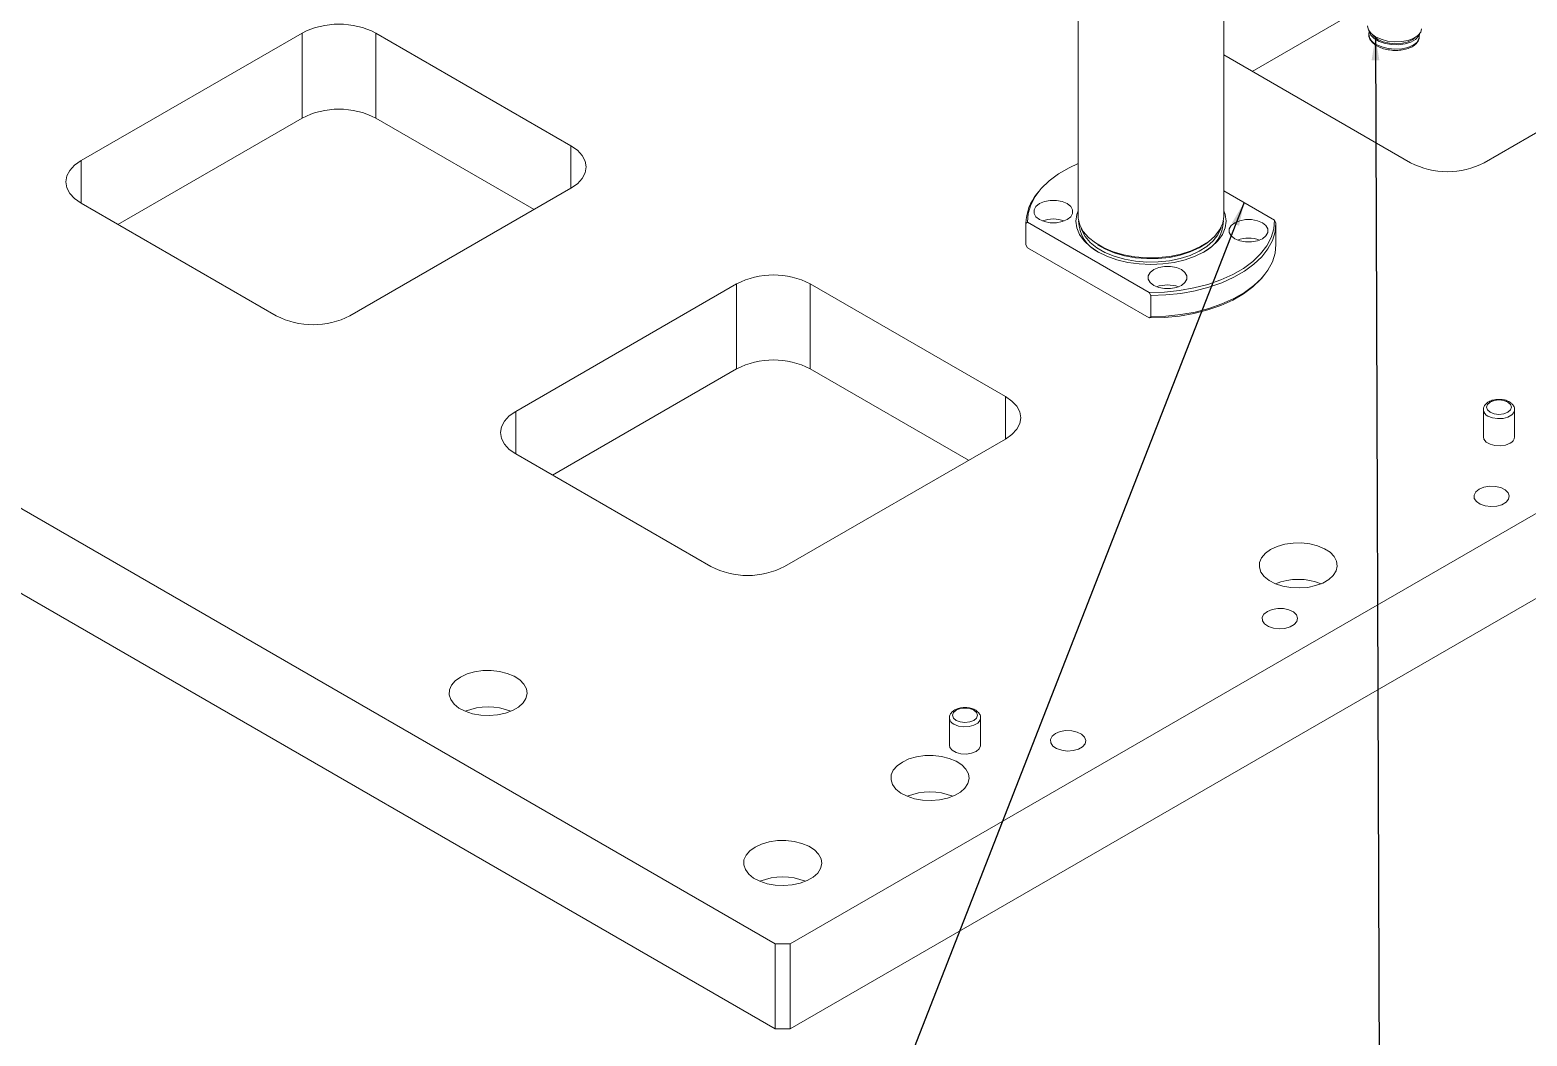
# Model space of a CAD drawing. Header units: millimetres. Extents: x 29 to 2500, y -68 to 1852.
# Drawn here: x 354.8 to 642.2, y 1109.7 to 1303 of the extents above; entities that cross this region are included whole.
import ezdxf

# ---------------------------------------------------------------- set-up
doc = ezdxf.new("R2010")
doc.units = ezdxf.units.MM
doc.header["$LTSCALE"] = 6
doc.layers.add('12', color=4, linetype='Continuous')
doc.dimstyles.new('SLDDIMSTYLE4', dxfattribs={"dimtxt": 0.18, "dimasz": 4.5, "dimexe": 0, "dimexo": 0.0625, "dimgap": 0, "dimtad": 0, "dimtih": 1, "dimtoh": 1, "dimdec": 0, "dimrnd": 1e-09, "dimzin": 0, "dimdsep": 46, "dimtxsty": 'Standard', "dimsah": 1, "dimcen": 0.09, "dimadec": 0, "dimazin": 0, "dimtfac": 4.5, "dimtdec": 0, "dimtofl": 0, "dimtmove": 0, "dimatfit": 3, "dimfxl": 0, "dimfrac": 2, "dimtolj": 1, "dimtzin": 0, "dimarcsym": 0})

msp = doc.modelspace()

# ---------------------------------------------------------------- linework, layer by layer
at = {"color": 7, "linetype": 'Continuous', "lineweight": 18}
for p, q in [((104.757, 1354.403), (497.909, 1127.441)), ((500.737, 1127.441), (886.817, 1350.321)), ((104.757, 1338.072), (497.909, 1111.11)), ((500.737, 1111.11), (886.817, 1333.99)), ((556.034, 1313.101), (556.034, 1267.279)), ((584.034, 1267.279), (584.034, 1313.101)), ((589.481, 1295.008), (611.85, 1307.921)), ((364.619, 1277.864), (407.045, 1302.357)), ((407.045, 1286.026), (407.045, 1302.357)), ((421.188, 1302.357), (458.664, 1280.722)), ((421.188, 1302.357), (421.188, 1286.026)), ((611.904, 1302.752), (611.869, 1302.155)), ((621.553, 1301.599), (621.588, 1302.195)), ((676.453, 1301.948), (634.027, 1277.456)), ((619.885, 1277.456), (584.034, 1298.153)), ((371.692, 1265.617), (407.045, 1286.026)), ((421.188, 1286.026), (451.591, 1268.474)), ((458.664, 1272.558), (458.664, 1280.722)), ((364.619, 1277.864), (364.619, 1269.7)), ((458.664, 1272.558), (416.238, 1248.066)), ((548.409, 1271.844), (548.144, 1271.504)), ((593.741, 1266.424), (584.034, 1272.028)), ((402.096, 1248.066), (364.619, 1269.7)), ((546.034, 1265.799), (546.326, 1266.039)), ((546.034, 1261.716), (546.034, 1265.799)), ((546.326, 1266.039), (569.7, 1252.545)), ((594.034, 1265.847), (593.741, 1266.424)), ((594.034, 1261.765), (594.034, 1265.847)), ((546.326, 1261.139), (546.034, 1261.716)), ((569.7, 1247.646), (546.326, 1261.139)), ((448.058, 1229.696), (490.484, 1254.189)), ((490.484, 1237.858), (490.484, 1254.189)), ((504.626, 1254.189), (542.103, 1232.554)), ((504.626, 1254.189), (504.626, 1237.858)), ((591.659, 1255.72), (591.923, 1256.059)), ((569.7, 1252.545), (569.992, 1251.968)), ((569.992, 1251.968), (569.992, 1247.886)), ((569.992, 1247.886), (569.7, 1247.646)), ((455.131, 1217.449), (490.484, 1237.858)), ((504.626, 1237.858), (535.03, 1220.306)), ((542.103, 1224.39), (542.103, 1232.554)), ((448.058, 1229.696), (448.058, 1221.532)), ((633.855, 1230.024), (633.855, 1224.798)), ((639.855, 1224.798), (639.855, 1230.024)), ((542.103, 1224.39), (499.676, 1199.897)), ((485.534, 1199.897), (448.058, 1221.532)), ((531.325, 1170.834), (531.325, 1165.608)), ((537.325, 1165.608), (537.325, 1170.834)), ((497.909, 1127.441), (500.737, 1127.441)), ((497.909, 1111.11), (497.909, 1127.441)), ((500.737, 1127.441), (500.737, 1111.11)), ((500.737, 1111.11), (497.909, 1111.11))]:
    msp.add_line(p, q, dxfattribs=at)
at = {"color": 7, "linetype": 'Continuous', "lineweight": 18, "flags": 128}
for points in [[(621.995, 1303.179), (621.822, 1302.553), (621.304, 1301.9), (620.48, 1301.355), (619.406, 1300.955), (618.154, 1300.726), (616.809, 1300.685), (615.465, 1300.834), (614.212, 1301.164), (613.135, 1301.651), (612.308, 1302.262), (611.788, 1302.957), (611.609, 1303.687), (611.612, 1303.776)], [(621.556, 1302.157), (621.379, 1301.745), (620.814, 1301.128), (619.948, 1300.628), (618.845, 1300.283), (617.589, 1300.119), (616.27, 1300.148), (614.988, 1300.368), (613.837, 1300.762), (612.903, 1301.301), (612.255, 1301.945), (611.941, 1302.647), (611.931, 1302.71)], [(620.745, 1301.498), (620.321, 1301.144), (619.428, 1300.699), (618.318, 1300.418), (617.082, 1300.323), (615.82, 1300.422), (614.634, 1300.707), (613.621, 1301.156), (612.861, 1301.731), (612.661, 1301.962)], [(613.29, 1300.173), (614.342, 1299.702), (615.57, 1299.392), (616.882, 1299.267), (618.182, 1299.335), (619.373, 1299.592), (620.366, 1300.018), (621.089, 1300.582), (621.486, 1301.242), (621.553, 1301.599)], [(458.664, 1280.722), (459.908, 1279.847), (460.832, 1278.849), (461.401, 1277.766), (461.593, 1276.64), (461.401, 1275.514), (460.832, 1274.431), (459.908, 1273.433), (458.664, 1272.558)], [(364.619, 1269.7), (363.375, 1270.575), (362.451, 1271.573), (361.882, 1272.656), (361.69, 1273.782), (361.882, 1274.909), (362.451, 1275.992), (363.375, 1276.99), (364.619, 1277.864)], [(556.034, 1277.278), (554.33, 1276.486), (552.269, 1275.297), (550.477, 1273.97), (548.98, 1272.527), (547.801, 1270.988), (546.958, 1269.377), (546.464, 1267.719), (546.326, 1266.039)], [(548.644, 1266.538), (547.954, 1267.086), (547.591, 1267.73), (547.591, 1268.407), (547.954, 1269.051), (548.644, 1269.599), (549.593, 1269.997), (550.709, 1270.207), (551.882, 1270.207), (552.998, 1269.997), (553.947, 1269.599), (554.637, 1269.051), (554.999, 1268.407), (554.999, 1267.73), (554.637, 1267.086), (553.947, 1266.538), (552.998, 1266.139), (551.882, 1265.93), (550.709, 1265.93), (549.593, 1266.139), (548.644, 1266.538)], [(584.034, 1268.226), (584.276, 1267.534), (584.454, 1266.231), (584.276, 1264.929), (583.748, 1263.659), (582.882, 1262.452), (581.7, 1261.338), (580.23, 1260.345), (578.509, 1259.497), (576.58, 1258.814), (574.49, 1258.314), (572.289, 1258.009), (570.034, 1257.907), (567.778, 1258.009), (565.578, 1258.314), (563.487, 1258.814), (561.558, 1259.497), (559.837, 1260.345), (558.368, 1261.338), (557.185, 1262.452), (556.319, 1263.659), (555.791, 1264.929), (555.614, 1266.231), (555.791, 1267.534), (556.034, 1268.226)], [(556.034, 1267.279), (556.059, 1266.791), (556.376, 1265.503), (557.046, 1264.261), (558.053, 1263.098), (559.37, 1262.042), (560.963, 1261.123), (562.791, 1260.362), (564.807, 1259.781), (566.958, 1259.394), (569.188, 1259.212), (571.441, 1259.238), (573.657, 1259.472), (575.779, 1259.909), (577.753, 1260.536), (579.526, 1261.339), (581.054, 1262.295), (582.296, 1263.38), (583.221, 1264.566), (583.804, 1265.822), (584.031, 1267.116), (584.034, 1267.279)], [(556.538, 1265.129), (556.737, 1264.503), (557.389, 1263.294), (558.369, 1262.161), (559.651, 1261.133), (561.203, 1260.238), (562.982, 1259.498), (564.945, 1258.932), (567.039, 1258.555), (569.211, 1258.377), (571.404, 1258.403), (573.561, 1258.631), (575.628, 1259.056), (577.549, 1259.667), (579.276, 1260.448), (580.763, 1261.379), (581.972, 1262.435), (582.873, 1263.59), (583.44, 1264.813), (583.529, 1265.129)], [(569.7, 1252.545), (572.611, 1252.625), (575.483, 1252.91), (578.273, 1253.397), (580.938, 1254.077), (583.439, 1254.942), (585.737, 1255.976), (587.798, 1257.166), (589.59, 1258.493), (591.087, 1259.936), (592.266, 1261.475), (593.109, 1263.086), (593.603, 1264.744), (593.741, 1266.424)], [(569.992, 1251.968), (572.891, 1252.067), (575.749, 1252.367), (578.523, 1252.864), (581.173, 1253.551), (583.659, 1254.418), (585.946, 1255.451), (588, 1256.637), (589.791, 1257.957), (591.292, 1259.393), (592.482, 1260.922), (593.343, 1262.524), (593.863, 1264.173), (594.034, 1265.847)], [(586.12, 1262.864), (585.431, 1263.412), (585.068, 1264.056), (585.068, 1264.733), (585.431, 1265.377), (586.12, 1265.925), (587.069, 1266.323), (588.185, 1266.533), (589.359, 1266.533), (590.474, 1266.323), (591.424, 1265.925), (592.113, 1265.377), (592.476, 1264.733), (592.476, 1264.056), (592.113, 1263.412), (591.424, 1262.864), (590.474, 1262.466), (589.359, 1262.256), (588.185, 1262.256), (587.069, 1262.466), (586.12, 1262.864)], [(581.585, 1262.709), (580.763, 1262.032), (579.276, 1261.101), (577.549, 1260.32), (575.628, 1259.709), (573.561, 1259.284), (571.404, 1259.056), (569.211, 1259.031), (567.039, 1259.209), (564.945, 1259.585), (562.982, 1260.151), (561.203, 1260.891), (559.774, 1261.704)], [(569.992, 1247.886), (572.891, 1247.984), (575.749, 1248.284), (578.523, 1248.781), (581.173, 1249.468), (583.659, 1250.335), (585.946, 1251.369), (588, 1252.554), (589.791, 1253.875), (591.292, 1255.31), (592.482, 1256.84), (593.343, 1258.441), (593.863, 1260.091), (594.034, 1261.765)], [(570.564, 1253.883), (569.874, 1254.431), (569.512, 1255.075), (569.512, 1255.753), (569.874, 1256.397), (570.564, 1256.945), (571.513, 1257.343), (572.629, 1257.552), (573.802, 1257.552), (574.918, 1257.343), (575.867, 1256.945), (576.557, 1256.397), (576.919, 1255.753), (576.919, 1255.075), (576.557, 1254.431), (575.867, 1253.883), (574.918, 1253.485), (573.802, 1253.276), (572.629, 1253.276), (571.513, 1253.485), (570.564, 1253.883)], [(591.659, 1255.72), (591.087, 1255.037), (589.59, 1253.593), (587.798, 1252.267), (585.737, 1251.077), (583.439, 1250.042), (580.938, 1249.178), (578.273, 1248.498), (575.483, 1248.011), (572.611, 1247.726), (569.7, 1247.646)], [(542.103, 1232.554), (543.347, 1231.679), (544.271, 1230.681), (544.84, 1229.598), (545.032, 1228.472), (544.84, 1227.346), (544.271, 1226.263), (543.347, 1225.265), (542.103, 1224.39)], [(635.158, 1229.534), (635.937, 1229.234), (636.855, 1229.128), (637.774, 1229.234), (638.552, 1229.534), (639.073, 1229.984), (639.255, 1230.514), (639.073, 1231.044), (638.552, 1231.493), (637.774, 1231.794), (636.855, 1231.899), (635.937, 1231.794), (635.158, 1231.493), (634.638, 1231.044), (634.455, 1230.514), (634.638, 1229.984), (635.158, 1229.534)], [(448.058, 1221.532), (446.814, 1222.407), (445.89, 1223.405), (445.321, 1224.488), (445.129, 1225.614), (445.321, 1226.741), (445.89, 1227.824), (446.814, 1228.822), (448.058, 1229.696)], [(639.855, 1230.021), (639.753, 1229.576), (639.313, 1229.03), (638.576, 1228.605), (637.632, 1228.351), (636.594, 1228.299), (635.587, 1228.454), (634.734, 1228.799)], [(633.855, 1224.798), (633.957, 1224.35), (634.398, 1223.805), (635.134, 1223.379), (636.079, 1223.125), (637.117, 1223.073), (638.123, 1223.228), (638.977, 1223.573)], [(633.037, 1214.756), (632.386, 1214.23), (632.067, 1213.611), (632.113, 1212.965), (632.52, 1212.363), (633.244, 1211.87), (634.205, 1211.54), (635.3, 1211.407), (636.411, 1211.487), (637.417, 1211.771), (638.208, 1212.228), (638.7, 1212.808), (638.838, 1213.449), (638.608, 1214.082), (638.035, 1214.637), (637.181, 1215.054), (636.139, 1215.289), (635.02, 1215.316), (633.948, 1215.132), (633.037, 1214.756)], [(593.015, 1203.163), (591.999, 1202.433), (591.278, 1201.595), (590.887, 1200.686), (590.843, 1199.75), (591.148, 1198.831), (591.789, 1197.971), (592.735, 1197.21), (593.942, 1196.585), (595.354, 1196.124), (596.905, 1195.849), (598.521, 1195.774), (600.128, 1195.9), (601.65, 1196.223), (603.017, 1196.727), (604.163, 1197.389), (605.037, 1198.178), (605.596, 1199.057), (605.815, 1199.984), (605.683, 1200.917), (605.207, 1201.812), (604.409, 1202.627), (603.326, 1203.324), (602.009, 1203.871), (600.519, 1204.241), (598.927, 1204.417), (597.305, 1204.392), (595.732, 1204.166), (594.279, 1203.75), (593.015, 1203.163)], [(592.378, 1191.284), (591.728, 1190.759), (591.408, 1190.139), (591.455, 1189.494), (591.862, 1188.892), (592.585, 1188.399), (593.546, 1188.068), (594.642, 1187.935), (595.752, 1188.015), (596.758, 1188.299), (597.549, 1188.756), (598.041, 1189.336), (598.179, 1189.978), (597.95, 1190.61), (597.377, 1191.165), (596.523, 1191.583), (595.48, 1191.817), (594.362, 1191.844), (593.289, 1191.66), (592.378, 1191.284)], [(437.451, 1178.671), (436.435, 1177.941), (435.714, 1177.102), (435.323, 1176.194), (435.279, 1175.258), (435.585, 1174.338), (436.226, 1173.478), (437.172, 1172.718), (438.379, 1172.093), (439.791, 1171.632), (441.341, 1171.357), (442.957, 1171.281), (444.564, 1171.408), (446.087, 1171.731), (447.453, 1172.235), (448.6, 1172.897), (449.473, 1173.686), (450.033, 1174.564), (450.252, 1175.492), (450.12, 1176.425), (449.644, 1177.32), (448.846, 1178.135), (447.763, 1178.832), (446.446, 1179.378), (444.956, 1179.748), (443.363, 1179.925), (441.742, 1179.899), (440.168, 1179.673), (438.715, 1179.257), (437.451, 1178.671)], [(532.628, 1170.344), (533.406, 1170.044), (534.325, 1169.939), (535.243, 1170.044), (536.022, 1170.344), (536.542, 1170.794), (536.725, 1171.324), (536.542, 1171.854), (536.022, 1172.304), (535.243, 1172.604), (534.325, 1172.71), (533.406, 1172.604), (532.628, 1172.304), (532.107, 1171.854), (531.925, 1171.324), (532.107, 1170.794), (532.628, 1170.344)], [(537.325, 1170.831), (537.222, 1170.386), (536.782, 1169.841), (536.045, 1169.416), (535.101, 1169.161), (534.063, 1169.109), (533.057, 1169.265), (532.203, 1169.61)], [(551.72, 1167.813), (551.069, 1167.287), (550.75, 1166.668), (550.796, 1166.022), (551.203, 1165.42), (551.926, 1164.927), (552.888, 1164.596), (553.983, 1164.464), (555.094, 1164.544), (556.099, 1164.827), (556.891, 1165.284), (557.382, 1165.865), (557.521, 1166.506), (557.291, 1167.138), (556.718, 1167.693), (555.864, 1168.111), (554.821, 1168.346), (553.703, 1168.372), (552.63, 1168.188), (551.72, 1167.813)], [(531.325, 1165.608), (531.427, 1165.16), (531.867, 1164.615), (532.604, 1164.19), (533.548, 1163.935), (534.586, 1163.883), (535.593, 1164.039), (536.446, 1164.384), (537.044, 1164.876), (537.313, 1165.457), (537.325, 1165.608)], [(522.304, 1162.343), (521.288, 1161.613), (520.567, 1160.774), (520.176, 1159.866), (520.132, 1158.93), (520.438, 1158.01), (521.078, 1157.15), (522.025, 1156.39), (523.232, 1155.765), (524.644, 1155.304), (526.194, 1155.029), (527.81, 1154.953), (529.417, 1155.079), (530.94, 1155.402), (532.306, 1155.907), (533.453, 1156.569), (534.326, 1157.357), (534.885, 1158.236), (535.104, 1159.164), (534.973, 1160.097), (534.497, 1160.992), (533.699, 1161.807), (532.616, 1162.504), (531.298, 1163.05), (529.809, 1163.42), (528.216, 1163.597), (526.595, 1163.571), (525.021, 1163.345), (523.568, 1162.929), (522.304, 1162.343)], [(494.02, 1146.015), (493.004, 1145.285), (492.283, 1144.446), (491.892, 1143.538), (491.848, 1142.602), (492.153, 1141.682), (492.794, 1140.822), (493.74, 1140.062), (494.947, 1139.437), (496.359, 1138.976), (497.91, 1138.701), (499.526, 1138.625), (501.133, 1138.751), (502.655, 1139.074), (504.022, 1139.578), (505.169, 1140.24), (506.042, 1141.029), (506.601, 1141.908), (506.82, 1142.836), (506.689, 1143.769), (506.213, 1144.664), (505.414, 1145.479), (504.331, 1146.176), (503.014, 1146.722), (501.524, 1147.092), (499.932, 1147.268), (498.31, 1147.243), (496.737, 1147.017), (495.284, 1146.601), (494.02, 1146.015)]]:
    msp.add_lwpolyline(points, dxfattribs=at)
at = {"color": 7, "linetype": 'Continuous', "lineweight": 18}
for centre, radius, start, end in [((414.117, 1288.71), 15.37, 62.60967, 117.39033), ((614.203, 1302.327), 2.34, 184.22452, 247.03147), ((414.117, 1272.379), 15.37, 62.60967, 117.39033), ((626.956, 1291.103), 15.37, 242.60967, 297.39033), ((555.376, 1265.586), 9.345, 140.70533, 178.69393), ((551.295, 1260.679), 5.971, 69.48489, 110.51511), ((562.935, 1266.383), 6.798, 180.73923, 244.56449), ((577.243, 1266.312), 6.686, 294.83719, 359.85909), ((588.772, 1257.005), 5.971, 69.48489, 110.51511), ((497.555, 1240.542), 15.37, 62.60967, 117.39033), ((573.216, 1248.025), 5.971, 69.48489, 110.51511), ((409.167, 1261.713), 15.37, 242.60967, 297.39033), ((497.555, 1224.211), 15.37, 62.60967, 117.39033), ((635.287, 1230.126), 1.437, 185.19598, 247.37404), ((638.431, 1224.892), 1.428, 292.47641, 356.20345), ((492.605, 1213.545), 15.37, 242.60967, 297.39033), ((598.318, 1185.54), 11.89, 68.34071, 111.65929), ((442.754, 1161.048), 11.89, 68.34071, 111.65929), ((532.756, 1170.936), 1.437, 185.19598, 247.37404), ((527.607, 1144.72), 11.89, 68.34071, 111.65929), ((499.323, 1128.391), 11.89, 68.34071, 111.65929)]:
    msp.add_arc(centre, radius, start, end, dxfattribs=at)
for points, knots in [([(611.907, 1302.149), (611.892, 1302.066), (611.831, 1301.738), (612.062, 1301.162), (612.546, 1300.479), (613.098, 1300.112), (613.393, 1299.915)], [0, 0, 0, 0, 0.0974775, 0.3829702, 0.6703428, 1, 1, 1, 1]), ([(613.393, 1299.915), (613.558, 1299.827), (614.038, 1299.572), (614.971, 1299.251), (615.782, 1299.135), (616.186, 1299.077)], [0, 0, 0, 0, 0.2098194, 0.6071089, 1, 1, 1, 1]), ([(616.186, 1299.077), (616.189, 1299.077), (616.591, 1299.007), (617.44, 1299.026), (618.636, 1299.156), (619.721, 1299.482), (620.625, 1299.971), (621.23, 1300.592), (621.541, 1301.187), (621.521, 1301.539), (621.515, 1301.651)], [0, 0, 0, 0, 0.0011384, 0.1584627, 0.3161505, 0.474863, 0.6355354, 0.7982837, 0.9359629, 1, 1, 1, 1]), ([(639.82, 1230.018), (639.829, 1230.104), (639.861, 1230.409), (639.601, 1230.905), (639.104, 1231.407), (638.375, 1231.785), (637.47, 1232.004), (636.48, 1232.029), (635.523, 1231.851), (634.72, 1231.489), (634.164, 1230.985), (633.864, 1230.456), (633.884, 1230.113), (633.891, 1229.989)], [0, 0, 0, 0, 0.0365755, 0.1295799, 0.2228175, 0.32435, 0.4313151, 0.53839, 0.6461297, 0.755817, 0.8555332, 0.9473649, 1, 1, 1, 1]), ([(537.29, 1170.828), (537.299, 1170.915), (537.33, 1171.22), (537.07, 1171.716), (536.573, 1172.218), (535.845, 1172.595), (534.939, 1172.814), (533.949, 1172.839), (532.992, 1172.661), (532.189, 1172.299), (531.634, 1171.795), (531.334, 1171.266), (531.353, 1170.924), (531.36, 1170.799)], [0, 0, 0, 0, 0.0365755, 0.1295799, 0.2228175, 0.32435, 0.4313151, 0.53839, 0.6461297, 0.755817, 0.8555332, 0.9473649, 1, 1, 1, 1])]:
    msp.add_open_spline(points, degree=3, knots=knots, dxfattribs=at)

# ---------------------------------------------------------------- leaders
at = {"layer": '12'}
for points in [[(613.128, 1301.655), (614.319, 987.632)], [(587.898, 1269.798), (477.1, 985.999)]]:
    msp.add_leader(points, dimstyle='SLDDIMSTYLE4', dxfattribs=at)

doc.saveas('drawing.dxf')
